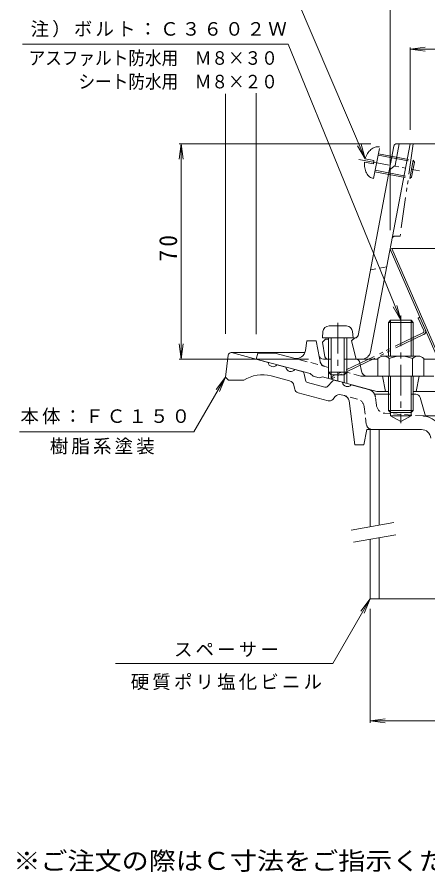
# Model space of a CAD drawing. Units: millimetres, scale not verified. Extents: x -194 to 152, y -231 to 271.
# Drawn here: x -191.8 to -58.3, y -185.2 to 92.5 of the extents above; entities that cross this region are included whole.
import ezdxf
from ezdxf.enums import TextEntityAlignment as Align

# ---------------------------------------------------------------- set-up
doc = ezdxf.new("R2010")
doc.units = ezdxf.units.MM
doc.header["$LTSCALE"] = 2
for name, pattern in [('CHAIN1', [8, 5, -1, 1, -1]), ('DASHED1', [1.8, 1.2, -0.6]), ('DOUBLE_CHAIN1', [8.8, 5, -1, 0.6, -0.6, 0.6, -1])]:
    doc.linetypes.add(name, pattern=pattern)
for name, color, linetype, lineweight in [('0-0_通り芯', 3, 'Continuous', 9), ('0-1_躯体', 2, 'Continuous', 9), ('0-2_仕上', 6, 'Continuous', 9), ('0-3_建具', 4, 'Continuous', 9), ('0-4_その他', 7, 'Continuous', 9), ('0-5_寸法', 7, 'Continuous', 9), ('0-6_ハッチ', 2, 'DOUBLE_CHAIN1', 9), ('0-A', 4, 'Continuous', 9)]:
    doc.layers.add(name, color=color, linetype=linetype, lineweight=lineweight)
doc.layers.add('F-5_F-5ﾚｲﾔ', color=2, linetype='Continuous')
doc.styles.add('ＭＳ ゴシック', font='')
doc.styles.get('ＭＳ ゴシック').set_extended_font_data('MS Gothic')

msp = doc.modelspace()

# ---------------------------------------------------------------- linework, layer by layer
at = {"layer": '0-0_通り芯'}
for p, q in [((-122.225, -16.499), (-98.271, -16.499)), ((-122.107, -16.499), (-110.252, -19.675)), ((-123.217, -17.375), (-124.107, -24.499)), ((-107.354, -20.452), (-104.456, -21.228)), ((-99.258, -22.621), (-101.558, -22.005)), ((-123.107, -25.499), (-124.107, -24.499)), ((-103.278, -25.685), (-109.249, -24.085)), ((-98.112, -25.462), (-98.537, -23.387)), ((-123.107, -25.499), (-118.107, -25.499)), ((-101.836, -27.216), (-101.597, -28.383)), ((-91.824, -27.719), (-97.391, -26.227)), ((-89.411, -25.832), (-90.817, -27.416)), ((-88.404, -25.529), (-86.104, -26.146)), ((-77.572, -28.432), (-83.206, -26.922)), ((-90.769, -32.143), (-100.516, -29.531)), ((-85.404, -30.474), (-86.455, -30.193)), ((-70.431, -29.999), (-75.66, -29.999)), ((-62.245, -29.999), (-63.784, -29.999)), ((-88.469, -30.798), (-89.259, -31.689)), ((-83.938, -32.153), (-82.107, -46.499)), ((-60.8, -31.094), (-59.092, -37.187)), ((-70.431, -36.999), (-70.431, -35.999)), ((-63.784, -35.999), (-63.784, -36.999)), ((-70.431, -36.999), (-63.784, -36.999)), ((-70.431, -36.999), (-67.107, -38.917)), ((-63.784, -36.999), (-67.107, -38.917)), ((12.217, -37.058), (-59.129, -37.058)), ((-78.107, -41.499), (-79.107, -46.499)), ((-60.392, -41.499), (-78.107, -41.499)), ((-82.107, -46.499), (-79.107, -46.499))]:
    msp.add_line(p, q, dxfattribs=at)
at = {"layer": '0-0_通り芯', "linetype": 'DASHED1'}
for p, q in [((-81.213, -31.597), (-85.404, -30.474)), ((-75.049, -33.585), (-75.371, -30.964)), ((-79.012, -34.129), (-78.323, -39.742)), ((-59.944, -37.075), (-72.281, -36.212))]:
    msp.add_line(p, q, dxfattribs=at)
at = {"layer": '0-0_通り芯'}
for centre, radius, start, end in [((-122.225, -17.499), 1, 90, 172.87573), ((-108.641, -19.46), 1.625, 187.62059, 322.3797), ((-102.845, -21.013), 1.625, 187.62059, 322.3797), ((-112.096, -34.71), 11, 75, 123.12943), ((-99.516, -23.587), 1, 11.56538, 75.0005), ((-103.795, -27.617), 2, 11.56517, 75.0005), ((-97.132, -25.261), 1, 191.56642, 255.0005), ((-91.565, -26.753), 1, 255.0005, 318.43578), ((-88.663, -26.495), 1, 75.00078, 138.43498), ((-84.493, -25.93), 1.625, 187.61911, 322.38022), ((-100.128, -28.082), 1.5, 191.56601, 254.99991), ((-86.972, -32.125), 2, 75.0005, 138.43507), ((-85.921, -32.406), 2, 7.27087, 75.00084), ((-78.348, -31.33), 3, 26.33775, 75.0006), ((-62.245, -31.499), 1.5, 15.65942, 90), ((-90.381, -30.694), 1.5, 254.99991, 318.43504), ((-60.432, -44.058), 7, 4.0856, 78.96446), ((-60.401, -44.499), 3, 4.08546, 90)]:
    msp.add_arc(centre, radius, start, end, dxfattribs=at)
at = {"layer": '0-0_通り芯', "linetype": 'DASHED1'}
for centre, radius, start, end in [((-78.348, -31.33), 3, 7.00008, 26.33775), ((-81.99, -34.495), 3, 7.00008, 75.0005), ((-72.071, -33.219), 3, 187.00008, 266.00017), ((-60.432, -44.058), 7, 78.96446, 85.99998), ((-76.338, -39.499), 2, 186.99998, 270)]:
    msp.add_arc(centre, radius, start, end, dxfattribs=at)
at = {"layer": '0-1_躯体', "color": 4, "linetype": 'CHAIN1'}
msp.add_line((-67.107, -4.435), (-67.107, -39.392), dxfattribs=at)
at = {"layer": '0-1_躯体', "color": 4}
for p, q in [((-71.107, -17.642), (-71.107, -6.675)), ((-70.431, -17.642), (-70.431, -5.999)), ((-63.784, -17.642), (-63.784, -5.999)), ((-63.107, -17.642), (-63.107, -6.675)), ((-74.607, -18.364), (-74.607, -24.142)), ((-72.731, -17.642), (-61.484, -17.642)), ((-70.855, -18.364), (-70.855, -24.142)), ((-63.36, -18.364), (-63.36, -24.142)), ((-59.607, -18.364), (-59.607, -24.142)), ((-71.107, -24.142), (-71.107, -35.322)), ((-70.431, -24.142), (-70.431, -35.999)), ((-63.784, -24.142), (-63.784, -35.999)), ((-63.107, -24.142), (-63.107, -35.322))]:
    msp.add_line(p, q, dxfattribs=at)
at = {"layer": '0-1_躯体'}
for p, q in [((-98.1, -15.861), (-97.607, -12.642)), ((-94.607, -12.642), (-97.607, -12.642)), ((-94.607, -12.642), (-93.541, -18.334)), ((-114.107, -18.642), (-113.607, -16.642)), ((-108.048, -16.642), (-113.607, -16.642)), ((-101.842, -18.305), (-108.048, -16.642)), ((-89.737, -18.642), (-92.238, -18.642)), ((-81.864, -18.642), (-85.477, -18.642)), ((-80.387, -19.879), (-79.922, -22.493)), ((-93.607, -24.653), (-92.607, -24.403)), ((-74.921, -29.142), (-92.607, -24.403)), ((-90.607, -22.872), (-90.607, -24.939)), ((-89.737, -23.742), (-89.737, -25.172)), ((-85.477, -23.742), (-85.477, -26.314)), ((-84.607, -22.872), (-84.607, -26.547)), ((-56.337, -24.142), (-77.953, -24.142)), ((-73.107, -24.142), (-72.107, -29.142)), ((-61.107, -24.142), (-62.107, -29.142)), ((-71.107, -29.142), (-74.921, -29.142)), ((-63.107, -29.142), (26.706, -29.142))]:
    msp.add_line(p, q, dxfattribs=at)
at = {"layer": '0-1_躯体', "linetype": 'DASHED1'}
for p, q in [((-90.607, -21.315), (-101.842, -18.305)), ((-93.541, -18.334), (-93.339, -19.408)), ((-80.058, -24.142), (-85.107, -22.789)), ((-77.953, -24.142), (-80.058, -24.142))]:
    msp.add_line(p, q, dxfattribs=at)
at = {"layer": '0-1_躯体', "color": 4}
for points in [[(-63.107, -6.675), (-71.107, -6.675), (-70.431, -5.999), (-63.784, -5.999)], [(-63.107, -35.322), (-71.107, -35.322), (-70.431, -35.999), (-63.784, -35.999)]]:
    msp.add_lwpolyline(points, close=True, dxfattribs=at)
at = {"layer": '0-1_躯体'}
msp.add_lwpolyline([(-93.607, -24.653), (-95.607, -24.117), (-96.607, -23.331), (-114.107, -18.642)], dxfattribs=at)
for centre, radius, start, end in [((-101.066, -15.407), 3, 254.99973, 351.29286), ((-92.238, -17.142), 1.5, 190.61617, 270), ((-81.864, -20.142), 1.5, 10.08838, 90), ((-77.953, -22.142), 2, 190.08838, 270)]:
    msp.add_arc(centre, radius, start, end, dxfattribs=at)
at = {"layer": '0-1_躯体', "linetype": 'DASHED1'}
msp.add_arc((-91.373, -19.04), 2, 190.61488, 255.0005, dxfattribs=at)
at = {"layer": '0-1_躯体', "color": 4}
for centre, radius, start, end in [((-72.731, -20.442), 2.8, 47.92557, 132.07463), ((-67.107, -27.732), 10.089, 68.19786, 111.80214), ((-61.484, -20.442), 2.8, 47.92572, 132.07428)]:
    msp.add_arc(centre, radius, start, end, dxfattribs=at)
at = {"layer": '0-2_仕上'}
for p, q in [((-69.351, 50.545), (-81.027, -10.901)), ((-76.944, -16.202), (-64.107, 51.358)), ((-69, 44.358), (-67.67, 51.358)), ((-68.369, 51.358), (20.154, 51.358)), ((-69, 44.358), (-70.812, 42.858)), ((-92.607, -13.142), (-91.607, -12.142)), ((-92.607, -13.142), (-91.757, -17.821)), ((-90.607, -12.098), (-91.607, -12.142)), ((-81.965, -11.714), (-84.607, -11.831)), ((-82.107, -11.72), (-83.107, -12.72)), ((-83.107, -12.72), (-81.607, -18.642)), ((-81.864, -18.642), (-74.607, -18.642)), ((-59.607, -18.642), (33.649, -18.642))]:
    msp.add_line(p, q, dxfattribs=at)
at = {"layer": '0-2_仕上', "linetype": 'DOUBLE_CHAIN1'}
for p in [(-63.107, 51.358), (-68.98, 21.358)]:
    msp.add_line(p, (-67.324, 21.358), dxfattribs=at)
at = {"layer": '0-2_仕上', "linetype": 'DASHED1'}
msp.add_line((-71.708, 11.358), (-76.987, 10.358), dxfattribs=at)
at = {"layer": '0-2_仕上'}
for centre, radius, start, end in [((-68.369, 50.358), 1, 90, 169.24156), ((-82.009, -10.715), 1, 272.5443, 349.24144), ((-79.892, -15.642), 3, 270, 349.24161), ((-90.773, -17.642), 1, 190.3056, 270)]:
    msp.add_arc(centre, radius, start, end, dxfattribs=at)
at = {"layer": '0-2_仕上', "linetype": 'DOUBLE_CHAIN1'}
msp.add_arc((-68.98, 20.358), 1, 90, 169.24178, dxfattribs=at)
at = {"layer": '0-3_建具'}
for p, q in [((-77.107, -41.499), (-77.107, -73.076)), ((-74.107, -41.499), (-74.107, -72.547)), ((-77.107, -77.137), (-77.107, -96.499)), ((-74.107, -76.608), (-74.107, -96.499)), ((-77.107, -96.499), (28.893, -96.499))]:
    msp.add_line(p, q, dxfattribs=at)
at = {"layer": '0-3_建具', "color": 7}
for p, q in [((-83.221, -74.154), (-69.434, -71.723)), ((-82.526, -78.093), (-68.739, -75.662))]:
    msp.add_line(p, q, dxfattribs=at)
at = {"layer": '0-4_その他'}
for p, q in [((-70.607, 97.214), (-70.607, 23.346)), ((-64.107, 82.071), (-59.15, 82.724)), ((-64.107, 82.671), (-64.107, 55.898)), ((-64.107, 82.071), (15.893, 82.071)), ((-64.107, 82.071), (-59.15, 81.419)), ((-124.107, 67.579), (-124.107, -10.407)), ((-114.107, 67.859), (-114.107, -10.511)), ((-138.52, 51.358), (-139.173, 46.401)), ((-139.12, 51.358), (-76.859, 51.358)), ((-138.52, -18.642), (-138.52, 51.358)), ((-138.52, 51.358), (-137.867, 46.401)), ((-138.52, -18.642), (-139.173, -13.685)), ((-138.52, -18.642), (-137.867, -13.685)), ((-139.12, -18.642), (-97.167, -18.642)), ((-77.107, -136.802), (-77.107, -99.708)), ((-77.107, -136.202), (-72.15, -135.549)), ((-77.107, -136.202), (28.893, -136.202)), ((-77.107, -136.202), (-72.15, -136.854))]:
    msp.add_line(p, q, dxfattribs=at)
at = {"layer": '0-5_寸法'}
for p, q in [((-78.69, 46.418), (-118.663, 140.083)), ((-103.729, 83.775), (-190.087, 83.775)), ((-67.107, -5.999), (-103.729, 83.775)), ((-78.69, 46.418), (-81.236, 50.721)), ((-78.69, 46.418), (-80.035, 51.233)), ((-67.107, -5.999), (-69.584, -1.655)), ((-67.107, -5.999), (-68.375, -1.162)), ((-124.107, -24.499), (-134.341, -42.224)), ((-124.107, -24.499), (-127.151, -28.465)), ((-124.107, -24.499), (-126.021, -29.118)), ((-134.341, -42.224), (-190.992, -42.224)), ((-77.107, -96.499), (-89.232, -117.499)), ((-77.107, -96.499), (-80.151, -100.465)), ((-77.107, -96.499), (-79.021, -101.118)), ((-89.232, -117.499), (-159.884, -117.499))]:
    msp.add_line(p, q, dxfattribs=at)
at = {"layer": '0-6_ハッチ', "linetype": 'Continuous'}
for p, q in [((-70.058, 17.358), (-70.607, 17.117)), ((-70.607, 17.117), (-55.257, -17.883)), ((-70.058, 17.358), (21.843, 17.358)), ((-70.058, 17.358), (-54.708, -17.642))]:
    msp.add_line(p, q, dxfattribs=at)
at = {"layer": '0-6_ハッチ'}
for p, q in [((-60.903, -5.011), (-61.444, -5.27)), ((-59.668, -9.321), (-61.444, -5.27)), ((-59.957, -10.103), (-89.617, -24.342)), ((-59.698, -10.644), (-89.357, -24.883)), ((-89.357, -24.883), (-89.617, -24.342))]:
    msp.add_line(p, q, dxfattribs=at)
for radius in [0.6, 1.2]:
    msp.add_arc((-60.217, -9.562), radius, 295.6474, 23.6795, dxfattribs=at)
at = {"layer": '0-A', "linetype": 'DOUBLE_CHAIN1'}
for p, q in [((-75.949, 40.044), (-73.989, 50.36)), ((-74.503, 47.658), (-62.714, 45.418)), ((-74.409, 48.149), (-63.112, 46.003)), ((-80.77, 46.304), (-60.998, 42.547)), ((-78.877, 45.435), (-76.045, 44.897)), ((-78.69, 46.418), (-75.859, 45.88)), ((-76.045, 44.897), (-75.859, 45.88)), ((-64.232, 40.108), (-63.112, 46.003)), ((-63.647, 40.506), (-62.714, 45.418)), ((-63.112, 46.003), (-62.714, 45.418)), ((-75.529, 42.255), (-64.232, 40.108)), ((-75.436, 42.746), (-63.647, 40.506)), ((-64.232, 40.108), (-63.647, 40.506))]:
    msp.add_line(p, q, dxfattribs=at)
at = {"layer": '0-A'}
for p, q in [((-90.434, -7.842), (-84.781, -7.842)), ((-92.426, -9.668), (-92.607, -11.742)), ((-82.789, -9.668), (-82.607, -11.742)), ((-92.607, -11.742), (-82.607, -11.742)), ((-90.607, -11.742), (-90.607, -22.872)), ((-89.737, -11.742), (-89.737, -23.742)), ((-85.477, -11.742), (-85.477, -23.742)), ((-84.607, -11.742), (-84.607, -22.872)), ((-89.737, -23.742), (-90.607, -22.872)), ((-90.607, -22.872), (-84.607, -22.872)), ((-89.737, -23.742), (-85.477, -23.742)), ((-85.477, -23.742), (-84.607, -22.872))]:
    msp.add_line(p, q, dxfattribs=at)
at = {"layer": '0-A', "linetype": 'CHAIN1'}
msp.add_line((-87.607, -6.827), (-87.607, -25.743), dxfattribs=at)
at = {"layer": '0-A'}
for centre, start, end in [((-90.434, -9.842), 90, 174.99998), ((-84.781, -9.842), 5.00002, 90)]:
    msp.add_arc(centre, 2, start, end, dxfattribs=at)
at = {"layer": '0-A', "linetype": 'DOUBLE_CHAIN1'}
for start_param, end_param in [(6.2831853, 7.7585936), (1.6661844, 3.1415927)]:
    msp.add_ellipse((-74.969, 45.202), major_axis=(0.98, 5.158), ratio=0.7428, start_param=start_param, end_param=end_param, dxfattribs=at)

# ---------------------------------------------------------------- texts
at = {"layer": '0-4_その他', "color": 2, "insert": (-139.72, 13.108), "char_height": 5.865, "attachment_point": 7, "rotation": 90, "style": 'ＭＳ ゴシック'}
msp.add_mtext('\\T1.27;\\W0.95;70', dxfattribs=at)
at = {"layer": '0-5_寸法', "color": 6, "style": 'ＭＳ ゴシック', "width": 0.9}
for s, p in [('アスファルト防水用\u3000Ｍ８×３０', (-188.064, 75.716)), ('シート防水用\u3000Ｍ８×２０', (-171.864, 68.046))]:
    msp.add_text(s, height=4.399, dxfattribs=at).set_placement(p, align=Align.BOTTOM_LEFT)
at = {"layer": '0-5_寸法', "char_height": 4.399, "attachment_point": 7, "style": 'ＭＳ ゴシック'}
for s, insert in [('\\T1.17;注）ボルト：Ｃ３６０２Ｗ', (-187.409, 85.915)), ('\\T1.17;本体：ＦＣ１５０', (-190.729, -39.818)), ('\\T1.17;樹脂系塗装', (-181.179, -49.6)), ('\\T1.17;スペーサー', (-140.834, -115.413)), ('\\T1.17;硬質ポリ塩化ビニル', (-154.892, -126.169))]:
    msp.add_mtext(s, dxfattribs=dict(at, insert=insert))
at = {"layer": 'F-5_F-5ﾚｲﾔ', "style": 'ＭＳ ゴシック', "width": 1.1}
msp.add_text('※ご注文の際はＣ寸法をご指示ください。', height=5.865, dxfattribs=at).set_placement((-193.042, -186.344), align=Align.BOTTOM_LEFT)

doc.saveas('drawing.dxf')
